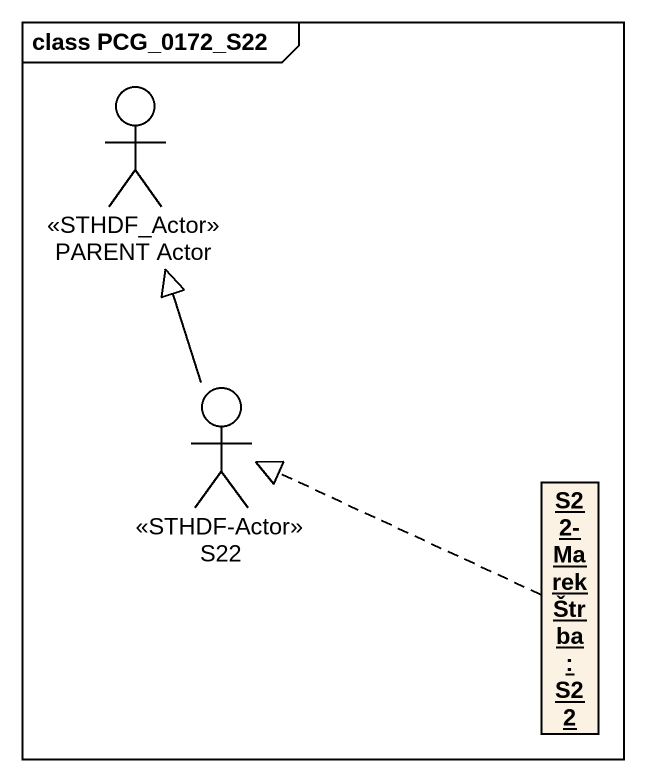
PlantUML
@startuml
mainframe class PCG_0172_S22
allowmixing
hide circle
hide empty members
actor "PARENT Actor" as PARENT_Actor <<STHDF_Actor>>
actor S22 <<STHDF-Actor>>
object "S22-Marek Štrba : S22" as S22_Marek_Štrba
S22 -up-|> PARENT_Actor
S22_Marek_Štrba .left.|> S22
@enduml
